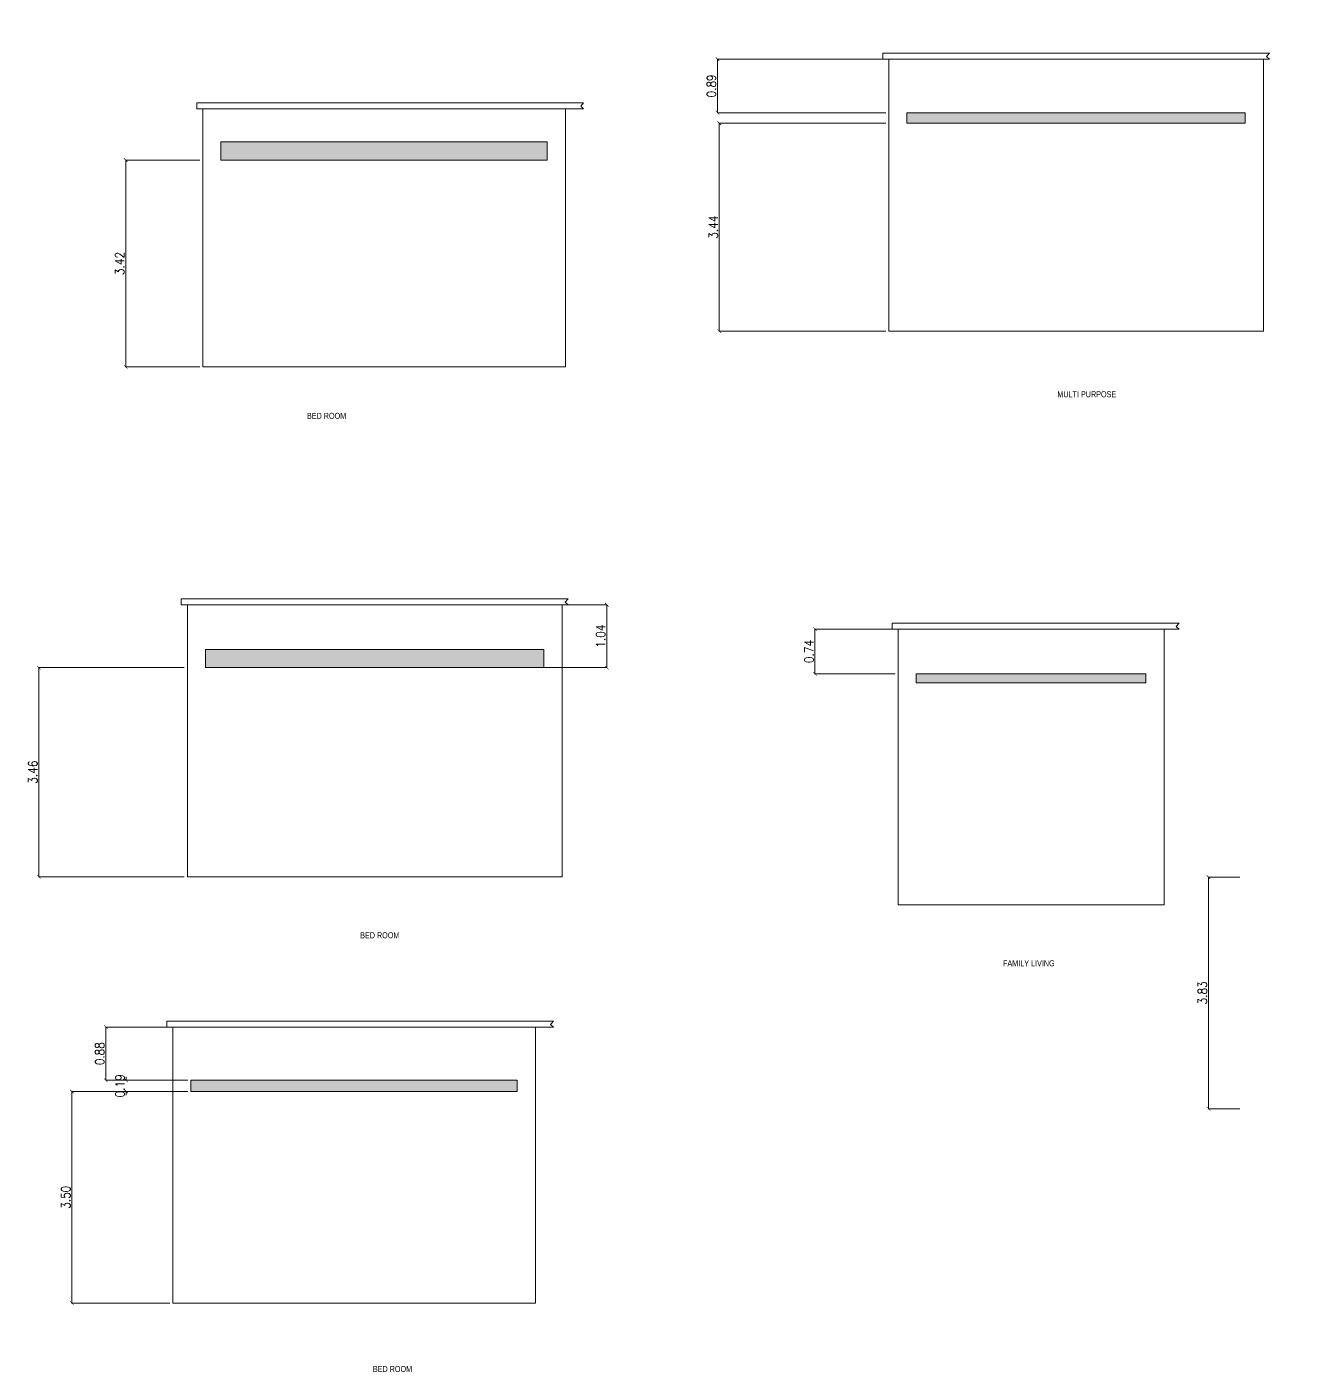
# Model space of a CAD drawing. Header units: centimetres. Extents: x -223085 to -5411, y 68813 to 74618.
# Drawn here: x -209993 to -207862, y 68875 to 71100 of the extents above; entities that cross this region are included whole.
import ezdxf

# ---------------------------------------------------------------- set-up
doc = ezdxf.new("R2010")
doc.units = ezdxf.units.CM
doc.header["$PDMODE"] = 34
doc.layers.add('TXT BM NME', color=102, linetype='Continuous', lineweight=13)
doc.styles.add('0672-x-Core Bldg A&B-Lvl-Typ$0$ROMANS', font='romans.shx', dxfattribs={"width": 0.85})
doc.styles.add('sin 1 in 100', font='ARIALN.TTF', dxfattribs={"height": 10})
doc.dimstyles.new('A-AHAMED', dxfattribs={"dimscale": 50, "dimtxt": 0.3, "dimasz": 0.12, "dimexe": 0.015, "dimexo": 0.1, "dimgap": 0.05, "dimtad": 3, "dimlfac": 0.01, "dimrnd": 0.005, "dimzin": 1, "dimdsep": 46, "dimtxsty": '0672-x-Core Bldg A&B-Lvl-Typ$0$ROMANS', "dimblk": 'ARCHTICK', "dimcen": 0.5, "dimclrd": 8, "dimclre": 8, "dimclrt": 3, "dimadec": 0, "dimazin": 0, "dimtfac": 0.72, "dimtix": 1, "dimtofl": 0, "dimtmove": 1, "dimatfit": 3, "dimldrblk": 'DOTBLANK', "dimfxl": 1, "dimfxlon": 1, "dimtolj": 1, "dimtzin": 15, "dimlwd": 5, "dimlwe": 5, "dimarcsym": 0})

# ---------------------------------------------------------------- blocks, each defined once
blk = doc.blocks.new('_ArchTick')
at = {"color": 0, "linetype": 'ByBlock', "const_width": 0.15}
blk.add_lwpolyline([(-0.5, -0.5), (0.5, 0.5)], dxfattribs=at)
blk = doc.blocks.new('*D149')
at = {"layer": 'Defpoints', "color": 0, "linetype": 'ByBlock', "transparency": 16777216}
for p in [(-208702.3, 73140.8), (-208535.1, 73140.8), (-208535.1, 72743.8), (-208038.2, 69693.7), (-207981.1, 69693.7), (-207981.1, 69310.7)]:
    blk.add_point(p, dxfattribs=at)
at = {"layer": 'TXT BM NME', "color": 8, "linetype": 'ByBlock', "lineweight": 5, "transparency": 16777216}
for p, q in [((-208540.1, 73140.8), (-208703.1, 73140.8)), ((-208702.3, 72743.8), (-208702.3, 73140.8)), ((-208540.1, 72743.8), (-208703.1, 72743.8)), ((-207986.1, 69693.7), (-208039, 69693.7)), ((-208038.2, 69310.7), (-208038.2, 69693.7)), ((-207986.1, 69310.7), (-208039, 69310.7))]:
    blk.add_line(p, q, dxfattribs=at)
at = {"layer": 'TXT BM NME', "color": 8, "linetype": 'ByBlock', "lineweight": 5, "transparency": 16777216, "xscale": 6, "yscale": 6, "zscale": 6}
for p, rotation in [((-208702.3, 73140.8), 90), ((-208702.3, 72743.8), 270), ((-208038.2, 69693.7), 90), ((-208038.2, 69310.7), 270)]:
    blk.add_blockref('_ArchTick', p, dxfattribs=dict(at, rotation=rotation))
at = {"layer": 'TXT BM NME', "color": 3, "linetype": 'ByBlock', "transparency": 16777216, "char_height": 15, "attachment_point": 5, "rotation": 90, "style": '0672-x-Core Bldg A&B-Lvl-Typ$0$ROMANS'}
for s, insert in [('\\A1;3.97', (-208712.3, 72942.3)), ('\\A1;3.83', (-208048.2, 69502.2))]:
    blk.add_mtext(s, dxfattribs=dict(at, insert=insert))
blk = doc.blocks.new('_DotBlank')
at = {"color": 0, "linetype": 'ByBlock', "lineweight": -2}
blk.add_line((-0.5, 0), (-1, 0), dxfattribs=at)
blk.add_circle((0, 0), 0.5, dxfattribs=at)
blk = doc.blocks.new('*D151')
at = {"layer": 'Defpoints', "color": 0, "linetype": 'ByBlock', "transparency": 16777216}
for p in [(-208700.6, 73159.8), (-208535.1, 73159.8), (-208535.1, 73048.7), (-209829.8, 70879.7), (-209702.3, 70879.7), (-209702.3, 70537.7)]:
    blk.add_point(p, dxfattribs=at)
at = {"layer": 'TXT BM NME', "color": 8, "linetype": 'ByBlock', "lineweight": 5, "transparency": 16777216}
for p, q in [((-208540.1, 73159.8), (-208701.3, 73159.8)), ((-208700.6, 73048.7), (-208700.6, 73159.8)), ((-208540.1, 73048.7), (-208701.3, 73048.7)), ((-209707.3, 70879.7), (-209830.5, 70879.7)), ((-209829.8, 70537.7), (-209829.8, 70879.7)), ((-209707.3, 70537.7), (-209830.5, 70537.7))]:
    blk.add_line(p, q, dxfattribs=at)
at = {"layer": 'TXT BM NME', "color": 8, "linetype": 'ByBlock', "lineweight": 5, "transparency": 16777216, "xscale": 6, "yscale": 6, "zscale": 6}
for p, rotation in [((-208700.6, 73159.8), 90), ((-208700.6, 73048.7), 270), ((-209829.8, 70879.7), 90), ((-209829.8, 70537.7), 270)]:
    blk.add_blockref('_ArchTick', p, dxfattribs=dict(at, rotation=rotation))
at = {"layer": 'TXT BM NME', "color": 3, "linetype": 'ByBlock', "transparency": 16777216, "char_height": 15, "attachment_point": 5, "rotation": 90, "style": '0672-x-Core Bldg A&B-Lvl-Typ$0$ROMANS'}
for s, insert in [('\\A1;1.11', (-208710.6, 73104.2)), ('\\A1;3.42', (-209839.8, 70708.7))]:
    blk.add_mtext(s, dxfattribs=dict(at, insert=insert))
blk = doc.blocks.new('*D152')
at = {"layer": 'Defpoints', "color": 0, "linetype": 'ByBlock', "transparency": 16777216}
for p in [(-208505.1, 73140.8), (-208393.1, 73140.8), (-208393.1, 73103), (-209973.6, 70040.3), (-209727.9, 70040.3), (-209727.9, 69694.3)]:
    blk.add_point(p, dxfattribs=at)
at = {"layer": 'TXT BM NME', "color": 8, "linetype": 'ByBlock', "lineweight": 5, "transparency": 16777216}
for p, q in [((-208505.1, 73135.8), (-208505.1, 73102.3)), ((-208393.1, 73135.8), (-208393.1, 73102.3)), ((-208505.1, 73103), (-208393.1, 73103)), ((-209732.9, 70040.3), (-209974.3, 70040.3)), ((-209973.6, 69694.3), (-209973.6, 70040.3)), ((-209732.9, 69694.3), (-209974.3, 69694.3))]:
    blk.add_line(p, q, dxfattribs=at)
at = {"layer": 'TXT BM NME', "color": 8, "linetype": 'ByBlock', "lineweight": 5, "transparency": 16777216, "xscale": 6, "yscale": 6, "zscale": 6}
for p, rotation in [((-208505.1, 73103), 180), ((-209973.6, 70040.3), 90), ((-209973.6, 69694.3), 270)]:
    blk.add_blockref('_ArchTick', p, dxfattribs=dict(at, rotation=rotation))
blk.add_blockref('_ArchTick', (-208393.1, 73103), dxfattribs=at)
at = {"layer": 'TXT BM NME', "color": 3, "linetype": 'ByBlock', "transparency": 16777216, "insert": (-208449.1, 73113), "char_height": 15, "attachment_point": 5, "style": '0672-x-Core Bldg A&B-Lvl-Typ$0$ROMANS'}
blk.add_mtext('\\A1;1.12', dxfattribs=at)
at = {"layer": 'TXT BM NME', "color": 3, "linetype": 'ByBlock', "transparency": 16777216, "insert": (-209983.6, 69867.3), "char_height": 15, "attachment_point": 5, "rotation": 90, "style": '0672-x-Core Bldg A&B-Lvl-Typ$0$ROMANS'}
blk.add_mtext('\\A1;3.46', dxfattribs=at)
blk = doc.blocks.new('*D153')
at = {"layer": 'Defpoints', "color": 0, "linetype": 'ByBlock', "transparency": 16777216}
for p in [(-208393.1, 73140.8), (-208373.1, 73140.8), (-208373.1, 73102.1), (-209197.3, 70144.3), (-209033.9, 70144.3), (-209197.3, 70040.3)]:
    blk.add_point(p, dxfattribs=at)
at = {"layer": 'TXT BM NME', "color": 8, "linetype": 'ByBlock', "lineweight": 5, "transparency": 16777216}
for p, q in [((-208393.1, 73135.8), (-208393.1, 73101.3)), ((-208373.1, 73135.8), (-208373.1, 73101.3)), ((-208393.1, 73102.1), (-208399.1, 73102.1)), ((-208373.1, 73102.1), (-208367.1, 73102.1)), ((-209192.3, 70144.3), (-209033.1, 70144.3)), ((-209033.9, 70040.3), (-209033.9, 70144.3)), ((-209192.3, 70040.3), (-209033.1, 70040.3))]:
    blk.add_line(p, q, dxfattribs=at)
at = {"layer": 'TXT BM NME', "color": 8, "linetype": 'ByBlock', "lineweight": 5, "transparency": 16777216, "xscale": 6, "yscale": 6, "zscale": 6}
blk.add_blockref('_ArchTick', (-208393.1, 73102.1), dxfattribs=at)
for p, rotation in [((-208373.1, 73102.1), 180), ((-209033.9, 70144.3), 90), ((-209033.9, 70040.3), 270)]:
    blk.add_blockref('_ArchTick', p, dxfattribs=dict(at, rotation=rotation))
at = {"layer": 'TXT BM NME', "color": 3, "linetype": 'ByBlock', "transparency": 16777216, "insert": (-208383.1, 73112.1), "char_height": 15, "attachment_point": 5, "style": '0672-x-Core Bldg A&B-Lvl-Typ$0$ROMANS'}
blk.add_mtext('\\A1;0.20', dxfattribs=at)
at = {"layer": 'TXT BM NME', "color": 3, "linetype": 'ByBlock', "transparency": 16777216, "insert": (-209043.9, 70092.3), "char_height": 15, "attachment_point": 5, "rotation": 90, "style": '0672-x-Core Bldg A&B-Lvl-Typ$0$ROMANS'}
blk.add_mtext('\\A1;1.04', dxfattribs=at)
blk = doc.blocks.new('*D154')
at = {"layer": 'Defpoints', "color": 0, "linetype": 'ByBlock', "transparency": 16777216}
for p in [(-208373.1, 73140.8), (-208253.1, 73140.8), (-208253.1, 73102.1), (-208551.8, 70104), (-208689.4, 70030), (-208551.8, 70030)]:
    blk.add_point(p, dxfattribs=at)
at = {"layer": 'TXT BM NME', "color": 8, "linetype": 'ByBlock', "lineweight": 5, "transparency": 16777216}
for p, q in [((-208373.1, 73135.8), (-208373.1, 73101.4)), ((-208253.1, 73135.8), (-208253.1, 73101.4)), ((-208373.1, 73102.1), (-208253.1, 73102.1)), ((-208556.8, 70104), (-208690.2, 70104)), ((-208689.4, 70104), (-208689.4, 70030)), ((-208556.8, 70030), (-208690.2, 70030))]:
    blk.add_line(p, q, dxfattribs=at)
at = {"layer": 'TXT BM NME', "color": 8, "linetype": 'ByBlock', "lineweight": 5, "transparency": 16777216, "xscale": 6, "yscale": 6, "zscale": 6}
for p, rotation in [((-208373.1, 73102.1), 180), ((-208689.4, 70104), 90), ((-208689.4, 70030), 270)]:
    blk.add_blockref('_ArchTick', p, dxfattribs=dict(at, rotation=rotation))
blk.add_blockref('_ArchTick', (-208253.1, 73102.1), dxfattribs=at)
at = {"layer": 'TXT BM NME', "color": 3, "linetype": 'ByBlock', "transparency": 16777216, "insert": (-208313.1, 73112.1), "char_height": 15, "attachment_point": 5, "style": '0672-x-Core Bldg A&B-Lvl-Typ$0$ROMANS'}
blk.add_mtext('\\A1;1.20', dxfattribs=at)
at = {"layer": 'TXT BM NME', "color": 3, "linetype": 'ByBlock', "transparency": 16777216, "insert": (-208699.4, 70067), "char_height": 15, "attachment_point": 5, "rotation": 90, "style": '0672-x-Core Bldg A&B-Lvl-Typ$0$ROMANS'}
blk.add_mtext('\\A1;0.74', dxfattribs=at)
blk = doc.blocks.new('*D155')
at = {"layer": 'Defpoints', "color": 0, "linetype": 'ByBlock', "transparency": 16777216}
for p in [(-208253.1, 73140.8), (-208045.1, 73140.8), (-208045.1, 73093), (-209919, 69339.2), (-209752, 69339.2), (-209752, 68989.2)]:
    blk.add_point(p, dxfattribs=at)
at = {"layer": 'TXT BM NME', "color": 8, "linetype": 'ByBlock', "lineweight": 5, "transparency": 16777216}
for p, q in [((-208253.1, 73135.8), (-208253.1, 73092.3)), ((-208045.1, 73135.8), (-208045.1, 73092.3)), ((-208253.1, 73093), (-208045.1, 73093)), ((-209757, 69339.2), (-209919.8, 69339.2)), ((-209919, 68989.2), (-209919, 69339.2)), ((-209757, 68989.2), (-209919.8, 68989.2))]:
    blk.add_line(p, q, dxfattribs=at)
at = {"layer": 'TXT BM NME', "color": 8, "linetype": 'ByBlock', "lineweight": 5, "transparency": 16777216, "xscale": 6, "yscale": 6, "zscale": 6}
for p, rotation in [((-208253.1, 73093), 180), ((-209919, 69339.2), 90), ((-209919, 68989.2), 270)]:
    blk.add_blockref('_ArchTick', p, dxfattribs=dict(at, rotation=rotation))
blk.add_blockref('_ArchTick', (-208045.1, 73093), dxfattribs=at)
at = {"layer": 'TXT BM NME', "color": 3, "linetype": 'ByBlock', "transparency": 16777216, "insert": (-208149.1, 73103), "char_height": 15, "attachment_point": 5, "style": '0672-x-Core Bldg A&B-Lvl-Typ$0$ROMANS'}
blk.add_mtext('\\A1;2.08', dxfattribs=at)
at = {"layer": 'TXT BM NME', "color": 3, "linetype": 'ByBlock', "transparency": 16777216, "insert": (-209929, 69164.2), "char_height": 15, "attachment_point": 5, "rotation": 90, "style": '0672-x-Core Bldg A&B-Lvl-Typ$0$ROMANS'}
blk.add_mtext('\\A1;3.50', dxfattribs=at)
blk = doc.blocks.new('*D156')
at = {"layer": 'Defpoints', "color": 0, "linetype": 'ByBlock', "transparency": 16777216}
for p in [(-208535.1, 72743.8), (-207865.1, 72743.8), (-207865.1, 72632.1), (-209829.2, 69357.7), (-209722, 69357.7), (-209722, 69339.2)]:
    blk.add_point(p, dxfattribs=at)
at = {"layer": 'TXT BM NME', "color": 8, "linetype": 'ByBlock', "lineweight": 5, "transparency": 16777216}
for p, q in [((-208535.1, 72738.8), (-208535.1, 72631.3)), ((-207865.1, 72738.8), (-207865.1, 72631.3)), ((-208535.1, 72632.1), (-207865.1, 72632.1)), ((-209727, 69357.7), (-209830, 69357.7)), ((-209829.2, 69357.7), (-209829.2, 69363.7)), ((-209727, 69339.2), (-209830, 69339.2)), ((-209829.2, 69339.2), (-209829.2, 69333.2))]:
    blk.add_line(p, q, dxfattribs=at)
at = {"layer": 'TXT BM NME', "color": 8, "linetype": 'ByBlock', "lineweight": 5, "transparency": 16777216, "xscale": 6, "yscale": 6, "zscale": 6}
for p, rotation in [((-208535.1, 72632.1), 180), ((-209829.2, 69357.7), 270), ((-209829.2, 69339.2), 90)]:
    blk.add_blockref('_ArchTick', p, dxfattribs=dict(at, rotation=rotation))
blk.add_blockref('_ArchTick', (-207865.1, 72632.1), dxfattribs=at)
at = {"layer": 'TXT BM NME', "color": 3, "linetype": 'ByBlock', "transparency": 16777216, "insert": (-208200.1, 72642.1), "char_height": 15, "attachment_point": 5, "style": '0672-x-Core Bldg A&B-Lvl-Typ$0$ROMANS'}
blk.add_mtext('\\A1;6.70', dxfattribs=at)
at = {"layer": 'TXT BM NME', "color": 3, "linetype": 'ByBlock', "transparency": 16777216, "insert": (-209839.2, 69348.5), "char_height": 15, "attachment_point": 5, "rotation": 90, "style": '0672-x-Core Bldg A&B-Lvl-Typ$0$ROMANS'}
blk.add_mtext('\\A1;0.19', dxfattribs=at)
blk = doc.blocks.new('*D157')
at = {"layer": 'Defpoints', "color": 0, "linetype": 'ByBlock', "transparency": 16777216}
for p in [(-208847.7, 70940.7), (-208567.3, 70940.7), (-208567.3, 70596.7), (-209862.8, 69445.7), (-209752, 69445.7), (-209752, 69357.7)]:
    blk.add_point(p, dxfattribs=at)
at = {"layer": 'TXT BM NME', "color": 8, "linetype": 'ByBlock', "lineweight": 5, "transparency": 16777216}
for p, q in [((-208572.3, 70940.7), (-208848.4, 70940.7)), ((-208847.7, 70596.7), (-208847.7, 70940.7)), ((-208572.3, 70596.7), (-208848.4, 70596.7)), ((-209757, 69445.7), (-209863.5, 69445.7)), ((-209862.8, 69357.7), (-209862.8, 69445.7)), ((-209757, 69357.7), (-209863.5, 69357.7))]:
    blk.add_line(p, q, dxfattribs=at)
at = {"layer": 'TXT BM NME', "color": 8, "linetype": 'ByBlock', "lineweight": 5, "transparency": 16777216, "xscale": 6, "yscale": 6, "zscale": 6}
for p, rotation in [((-208847.7, 70940.7), 90), ((-208847.7, 70596.7), 270), ((-209862.8, 69445.7), 90), ((-209862.8, 69357.7), 270)]:
    blk.add_blockref('_ArchTick', p, dxfattribs=dict(at, rotation=rotation))
at = {"layer": 'TXT BM NME', "color": 3, "linetype": 'ByBlock', "transparency": 16777216, "char_height": 15, "attachment_point": 5, "rotation": 90, "style": '0672-x-Core Bldg A&B-Lvl-Typ$0$ROMANS'}
for s, insert in [('\\A1;3.44', (-208857.7, 70768.7)), ('\\A1;0.88', (-209872.8, 69401.7))]:
    blk.add_mtext(s, dxfattribs=dict(at, insert=insert))
blk = doc.blocks.new('*D158')
at = {"layer": 'Defpoints', "color": 0, "linetype": 'ByBlock', "transparency": 16777216}
for p in [(-208567.3, 71046.7), (-208850.7, 70958.2), (-208567.3, 70958.2)]:
    blk.add_point(p, dxfattribs=at)
at = {"layer": 'TXT BM NME', "color": 8, "linetype": 'ByBlock', "lineweight": 5, "transparency": 16777216}
for p, q in [((-208572.3, 71046.7), (-208851.4, 71046.7)), ((-208850.7, 71046.7), (-208850.7, 70958.2)), ((-208572.3, 70958.2), (-208851.4, 70958.2))]:
    blk.add_line(p, q, dxfattribs=at)
at = {"layer": 'TXT BM NME', "color": 8, "linetype": 'ByBlock', "lineweight": 5, "transparency": 16777216, "xscale": 6, "yscale": 6, "zscale": 6}
for p, rotation in [((-208850.7, 71046.7), 90), ((-208850.7, 70958.2), 270)]:
    blk.add_blockref('_ArchTick', p, dxfattribs=dict(at, rotation=rotation))
at = {"layer": 'TXT BM NME', "color": 3, "linetype": 'ByBlock', "transparency": 16777216, "insert": (-208860.7, 71002.4), "char_height": 15, "attachment_point": 5, "rotation": 90, "style": '0672-x-Core Bldg A&B-Lvl-Typ$0$ROMANS'}
blk.add_mtext('\\A1;0.89', dxfattribs=at)

msp = doc.modelspace()

# ---------------------------------------------------------------- hatches: boundary and pattern name
at = {"layer": 'TXT BM NME', "linetype": 'ByBlock'}
h = msp.add_hatch(dxfattribs=at)
h.set_pattern_fill('ANSI35', color=2)
h.paths.add_polyline_path([(-207977.293, 70958.166), (-208537.293, 70958.166), (-208537.293, 70940.666), (-207977.293, 70940.666)])
h.paths.add_polyline_path([(-207911.752, 72026.455), (-208521.752, 72026.455), (-208521.752, 71996.455), (-207911.752, 71996.455)])
h = msp.add_hatch(dxfattribs=at)
h.set_pattern_fill('ANSI35', color=2)
h.paths.add_polyline_path([(-209132.311, 70909.728), (-209672.311, 70909.728), (-209672.311, 70879.728), (-209132.311, 70879.728)])
h.paths.add_polyline_path([(-209137.871, 70070.332), (-209697.871, 70070.332), (-209697.871, 70040.332), (-209137.871, 70040.332)])
h.paths.add_polyline_path([(-209182.027, 69357.725), (-209722.027, 69357.725), (-209722.027, 69339.225), (-209182.027, 69339.225)])
h.paths.add_polyline_path([(-208141.752, 70030.035), (-208521.752, 70030.035), (-208521.752, 70015.035), (-208141.752, 70015.035)])

# ---------------------------------------------------------------- linework, layer by layer
at = {"layer": 'TXT BM NME', "color": 0, "linetype": 'ByBlock'}
for p, q in [((-208577.293, 71046.666), (-208577.293, 71056.666)), ((-208577.293, 71056.666), (-208567.293, 71056.666)), ((-208567.293, 71046.666), (-208577.293, 71046.666)), ((-207947.293, 71056.666), (-208567.293, 71056.666)), ((-207947.293, 71046.666), (-208567.293, 71046.666)), ((-208567.293, 71046.666), (-208567.293, 70596.666)), ((-207947.293, 71046.666), (-208567.293, 71046.666)), ((-207937.293, 71056.666), (-207947.293, 71056.666)), ((-207947.293, 70596.666), (-207947.293, 71046.666)), ((-207947.293, 71046.666), (-207937.293, 71046.666)), ((-209712.311, 70964.728), (-209712.311, 70974.728)), ((-209712.311, 70974.728), (-209702.311, 70974.728)), ((-209702.311, 70964.728), (-209712.311, 70964.728)), ((-209082.311, 70974.728), (-209702.311, 70974.728)), ((-209102.311, 70964.728), (-209702.311, 70964.728)), ((-209702.311, 70964.728), (-209702.311, 70537.728)), ((-209082.311, 70964.728), (-209702.311, 70964.728)), ((-209102.311, 70537.728), (-209102.311, 70964.728)), ((-209072.311, 70974.728), (-209082.311, 70974.728)), ((-209082.311, 70964.728), (-209072.311, 70964.728)), ((-208567.293, 70958.166), (-208567.293, 70940.666)), ((-208537.293, 70958.166), (-208537.293, 70940.666)), ((-208537.293, 70958.166), (-207977.293, 70958.166)), ((-207977.293, 70940.666), (-207977.293, 70958.166)), ((-207947.293, 70939.292), (-207947.293, 70956.792)), ((-208537.293, 70940.666), (-207977.293, 70940.666)), ((-209702.311, 70879.728), (-209702.311, 70909.728)), ((-209702.311, 70909.728), (-209702.311, 70909.728)), ((-209672.311, 70879.728), (-209672.311, 70909.728)), ((-209672.311, 70909.728), (-209132.311, 70909.728)), ((-209132.311, 70909.728), (-209132.311, 70879.728)), ((-209102.311, 70909.728), (-209102.311, 70879.728)), ((-209132.311, 70879.728), (-209672.311, 70879.728)), ((-208567.293, 70596.666), (-207947.293, 70596.666)), ((-209702.311, 70537.728), (-209102.311, 70537.728)), ((-209737.871, 70144.332), (-209737.871, 70154.332)), ((-209737.871, 70154.332), (-209727.871, 70154.332)), ((-209727.871, 70144.332), (-209737.871, 70144.332)), ((-209107.871, 70154.332), (-209727.871, 70154.332)), ((-209107.871, 70144.332), (-209727.871, 70144.332)), ((-209727.871, 70144.332), (-209727.871, 69694.332)), ((-209107.871, 70144.332), (-209727.871, 70144.332)), ((-209097.871, 70154.332), (-209107.871, 70154.332)), ((-209107.871, 69694.332), (-209107.871, 70144.332)), ((-209107.871, 70144.332), (-209097.871, 70144.332)), ((-208561.752, 70104.035), (-208561.752, 70114.035)), ((-208561.752, 70114.035), (-208551.752, 70114.035)), ((-208096.883, 70114.035), (-208551.752, 70114.035)), ((-208086.883, 70114.035), (-208096.883, 70114.035)), ((-208551.752, 70104.035), (-208561.752, 70104.035)), ((-208111.752, 70104.035), (-208551.752, 70104.035)), ((-208551.752, 70104.035), (-208551.752, 69648.035)), ((-208096.883, 70104.035), (-208551.752, 70104.035)), ((-208111.752, 69648.035), (-208111.752, 70104.035)), ((-208096.883, 70104.035), (-208086.883, 70104.035)), ((-209727.871, 70040.332), (-209727.871, 70070.332)), ((-209727.871, 70070.332), (-209727.871, 70070.332)), ((-209697.871, 70040.332), (-209697.871, 70070.332)), ((-209697.871, 70070.332), (-209137.871, 70070.332)), ((-209137.871, 70070.332), (-209137.871, 70040.332)), ((-209107.871, 70070.332), (-209107.871, 70040.332)), ((-209137.871, 70040.332), (-209697.871, 70040.332)), ((-209107.871, 70040.332), (-209107.871, 70040.332)), ((-208551.752, 70030.035), (-208551.752, 70015.035)), ((-208521.752, 70030.035), (-208521.752, 70015.035)), ((-208521.752, 70030.035), (-208141.752, 70030.035)), ((-208141.752, 70030.035), (-208141.752, 70015.035)), ((-208111.752, 70030.035), (-208111.752, 70015.035)), ((-208551.752, 70015.035), (-208551.752, 70015.035)), ((-208141.752, 70015.035), (-208521.752, 70015.035)), ((-208111.752, 70015.035), (-208111.752, 70015.035)), ((-209727.871, 69694.332), (-209107.871, 69694.332)), ((-208551.752, 69648.035), (-208111.752, 69648.035)), ((-209762.027, 69445.725), (-209762.027, 69455.725)), ((-209762.027, 69455.725), (-209752.027, 69455.725)), ((-209752.027, 69445.725), (-209762.027, 69445.725)), ((-209132.027, 69455.725), (-209752.027, 69455.725)), ((-209152.027, 69445.725), (-209752.027, 69445.725)), ((-209752.027, 69445.725), (-209752.027, 68989.225)), ((-209132.027, 69445.725), (-209752.027, 69445.725)), ((-209152.027, 68989.225), (-209152.027, 69445.725)), ((-209122.027, 69455.725), (-209132.027, 69455.725)), ((-209132.027, 69445.725), (-209122.027, 69445.725)), ((-209752.027, 69339.225), (-209752.027, 69357.725)), ((-209752.027, 69357.725), (-209752.027, 69357.725)), ((-209722.027, 69339.225), (-209722.027, 69357.725)), ((-209722.027, 69357.725), (-209182.027, 69357.725)), ((-209182.027, 69357.725), (-209182.027, 69339.225)), ((-209152.027, 69357.725), (-209152.027, 69339.225)), ((-209182.027, 69339.225), (-209722.027, 69339.225)), ((-209752.027, 68989.225), (-209152.027, 68989.225))]:
    msp.add_line(p, q, dxfattribs=at)
for points in [[(-207937.293, 71046.666), (-207942.037, 71050.933), (-207937.293, 71056.666)], [(-209072.311, 70964.728), (-209077.056, 70968.996), (-209072.311, 70974.728)], [(-209097.871, 70144.332), (-209102.616, 70148.6), (-209097.871, 70154.332)], [(-208086.883, 70104.035), (-208091.628, 70108.302), (-208086.883, 70114.035)], [(-209122.027, 69445.725), (-209126.772, 69449.992), (-209122.027, 69455.725)]]:
    msp.add_lwpolyline(points, dxfattribs=at)

# ---------------------------------------------------------------- texts
at = {"layer": 'TXT BM NME', "color": 0, "linetype": 'ByBlock', "char_height": 10, "attachment_point": 1, "style": 'sin 1 in 100'}
for s, width, insert in [('MULTI PURPOSE', 821.72711, (-208288.306, 70497.508)), ('BED ROOM', 902.36555, (-209529.943, 70461.719)), ('BED ROOM', 1093.7177, (-209441.921, 69602.597)), ('FAMILY LIVING', 760.26241, (-208378.194, 69556.252)), ('BED ROOM', 1003.314, (-209420.912, 68885.191))]:
    msp.add_mtext_dynamic_manual_height_columns(s, width=width, gutter_width=12.5, heights=[0], dxfattribs=dict(at, insert=insert))

# ---------------------------------------------------------------- dimensions: what is measured, and where the dimension line sits
at = {"layer": 'TXT BM NME', "color": 0, "linetype": 'ByBlock'}
for base, p1, p2, picture, middle in [((-208700.561, 73159.767), (-208535.129, 73048.698), (-208535.129, 73159.767), '*D151', (-208710.561, 73104.233)), ((-209829.792, 70879.728), (-209702.311, 70537.728), (-209702.311, 70879.728), '*D151', (-209839.792, 70708.728)), ((-209973.559, 70040.332), (-209727.871, 69694.332), (-209727.871, 70040.332), '*D152', (-209983.559, 69867.332)), ((-209919.041, 69339.225), (-209752.027, 68989.225), (-209752.027, 69339.225), '*D155', (-209929.041, 69164.225)), ((-209033.859, 70144.332), (-209197.282, 70040.332), (-209197.282, 70144.332), '*D153', (-209043.859, 70092.332)), ((-208702.328, 73140.767), (-208535.129, 72743.767), (-208535.129, 73140.767), '*D149', (-208712.328, 72942.267)), ((-208689.425, 70030.035), (-208551.752, 70104.035), (-208551.752, 70030.035), '*D154', (-208699.425, 70067.035)), ((-209829.20255884, 69357.724674128), (-209722.027171123, 69339.224674128), (-209722.027171123, 69357.724674128), '*D156', (-209839.20255884, 69348.474674128)), ((-208850.658518606, 70958.165674064), (-208567.292527065, 71046.665674064), (-208567.292527065, 70958.165674064), '*D158', (-208860.658518606, 71002.415674064)), ((-208847.669, 70940.666), (-208567.293, 70596.666), (-208567.293, 70940.666), '*D157', (-208857.669, 70768.666)), ((-209862.755, 69445.725), (-209752.027, 69357.725), (-209752.027, 69445.725), '*D157', (-209872.755, 69401.725))]:
    dim = msp.add_linear_dim(base=base, p1=p1, p2=p2, angle=90, dimstyle='A-AHAMED', override={"dimfxl": 100}, dxfattribs=at)
    dim.commit()
    dim.dimension.update_dxf_attribs({"geometry": picture, "text_midpoint": middle})
for base, p1, p2, picture, middle in [((-208393.129, 73103), (-208505.129, 73140.767), (-208393.129, 73140.767), '*D152', (-208449.129, 73113)), ((-208045.129, 73093.016), (-208253.129, 73140.767), (-208045.129, 73140.767), '*D155', (-208149.129, 73103.016)), ((-208373.129, 73102.065), (-208393.129, 73140.767), (-208373.129, 73140.767), '*D153', (-208383.129, 73112.065)), ((-208253.129, 73102.126), (-208373.129, 73140.767), (-208253.129, 73140.767), '*D154', (-208313.129, 73112.126)), ((-207865.129, 72632.082), (-208535.129, 72743.767), (-207865.129, 72743.767), '*D156', (-208200.129, 72642.082))]:
    dim = msp.add_linear_dim(base=base, p1=p1, p2=p2, dimstyle='A-AHAMED', override={"dimfxl": 100}, dxfattribs=at)
    dim.commit()
    dim.dimension.update_dxf_attribs({"geometry": picture, "text_midpoint": middle})

doc.saveas('drawing.dxf')
